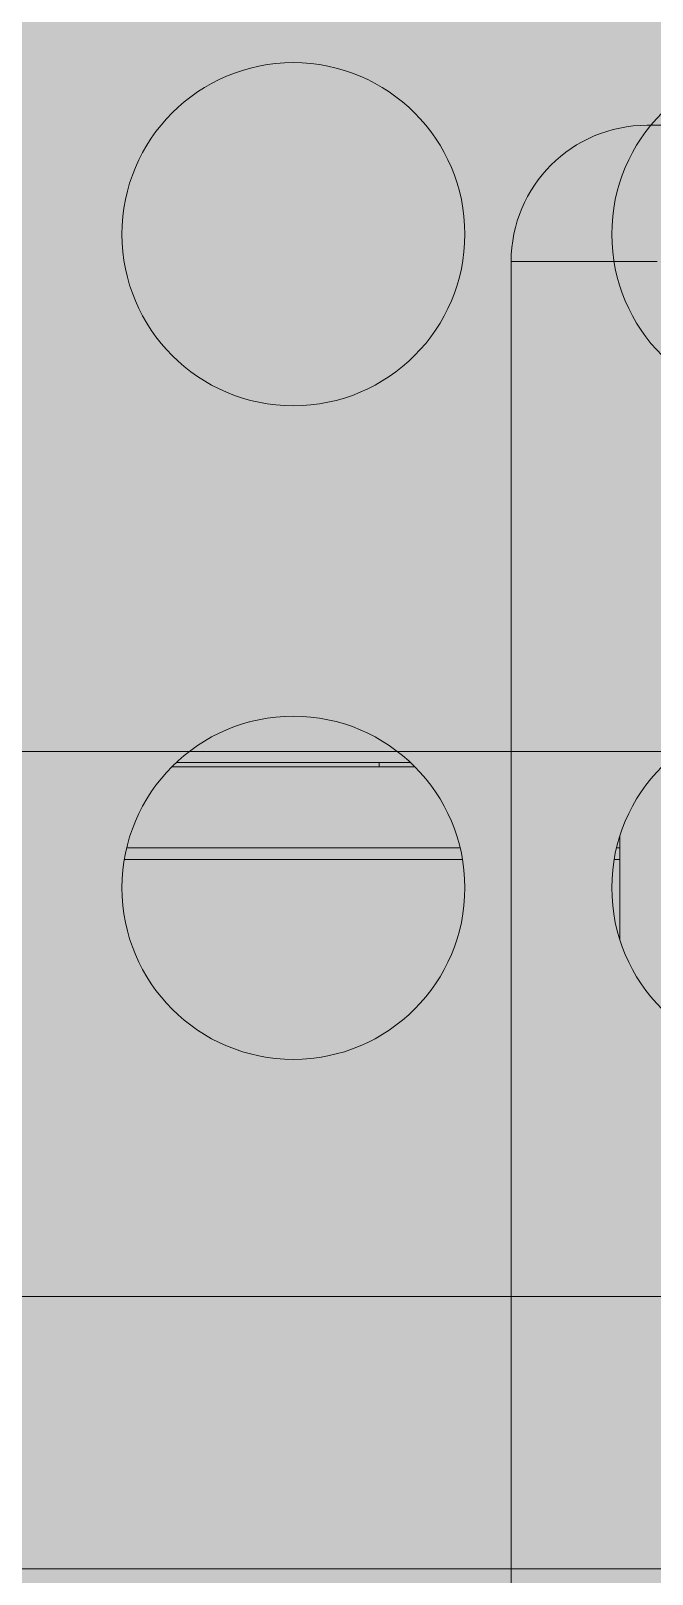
# Model space of a CAD drawing. Header units: millimetres. Extents: x 126 to 12547, y 1644 to 26714.
# Drawn here: x 9345.05 to 9356.46, y 3316.44 to 3344.77 of the extents above; entities that cross this region are included whole.
import ezdxf

# ---------------------------------------------------------------- set-up
doc = ezdxf.new("R2010")
doc.units = ezdxf.units.MM
for name, color, linetype, lineweight in [('F_ARREDI', 7, 'Continuous', 5), ('F_FERRAMENTA', 253, 'Continuous', 5), ('F_Guide', 1, 'Continuous', 9), ('F_MULTI laminato OPACO_retino', 1, 'Continuous', 5), ('F_MULTI tessuto', 151, 'Continuous', 5), ('F_MULTI_tessuto_retino', 8, 'Continuous', 5)]:
    doc.layers.add(name, color=color, linetype=linetype, lineweight=lineweight)
doc.layers.add('TRATTEGGI - Hatch', color=7, linetype='Continuous')

# ---------------------------------------------------------------- blocks, each defined once
blk = doc.blocks.new('CASSETTIERA INTERNA_armadi_sez._..........')
at = {"layer": 'F_MULTI laminato OPACO_retino'}
h = blk.add_hatch(color=9, dxfattribs=at)
h.dxf.hatch_style = 1
h.paths.add_polyline_path([(737308.414, 530376.802), (737838.414, 530376.802), (737838.414, 529835.802), (737308.414, 529835.802)])
at = {"layer": 'F_MULTI laminato OPACO_retino', "transparency": 33554503}
h = blk.add_hatch(color=8, dxfattribs=at)
h.dxf.hatch_style = 1
h.paths.add_polyline_path([(737348.414, 529884.302), (737838.414, 529884.302), (737838.414, 529874.302), (737348.414, 529874.302)])
at = {"layer": 'TRATTEGGI - Hatch', "true_color": 0xc7c8ca}
h = blk.add_hatch(color=9, dxfattribs=at)
h.dxf.hatch_style = 1
h.paths.add_polyline_path([(737348.414, 529884.302), (737838.414, 529884.302), (737838.414, 529874.302), (737348.414, 529874.302)])
at = {"layer": 'F_Guide'}
for p, q in [((737838.414, 529884.302), (737348.414, 529884.302)), ((737838.414, 529884.302), (737348.414, 529884.302)), ((737348.414, 529869.302), (737838.414, 529869.302)), ((737348.414, 529869.302), (737838.414, 529869.302))]:
    blk.add_line(p, q, dxfattribs=at)
at = {"layer": 'F_Guide', "color": 8}
for p, q in [((737808.26, 529884.101), (737811.987, 529884.101)), ((737811.987, 529884.101), (737812.567, 529884.101)), ((737811.987, 529884.022), (737811.987, 529884.101)), ((737808.179, 529884.022), (737812.649, 529884.022)), ((737816.414, 529880.841), (737816.414, 529882.762)), ((737807.351, 529882.536), (737813.477, 529882.536)), ((737816.351, 529882.536), (737816.414, 529882.536)), ((737807.307, 529882.322), (737813.521, 529882.322)), ((737816.307, 529882.322), (737816.414, 529882.322))]:
    blk.add_line(p, q, dxfattribs=at)
for centre in [(737810.414, 529893.802), (737819.414, 529893.802), (737810.414, 529881.802), (737819.414, 529881.802)]:
    blk.add_circle(centre, 3.15, dxfattribs=at)
at = {"layer": 'F_MULTI tessuto'}
blk.add_lwpolyline([(737348.414, 529884.302), (737838.414, 529884.302), (737838.414, 529874.302), (737348.414, 529874.302)], close=True, dxfattribs=at)
blk = doc.blocks.new('ARMADIO_camera master_sez._2')
at = {"layer": 'F_MULTI_tessuto_retino', "true_color": 0x939598}
h = blk.add_hatch(color=252, dxfattribs=at)
h.dxf.hatch_style = 1
h.paths.add_polyline_path([(737273.414, 529835.802), (737853.414, 529835.802), (737853.414, 531875.802), (737273.414, 531875.802)])
at = {"layer": 'F_FERRAMENTA'}
for p, q in [((737799.914, 529913.802), (737806.914, 529913.802)), ((737797.414, 529911.302), (737800.097, 529911.302)), ((737797.414, 529835.802), (737797.414, 529911.302))]:
    blk.add_line(p, q, dxfattribs=at)
blk.add_arc((737799.914, 529911.302), 2.5, 90, 180, dxfattribs=at)
at = {"layer": 'F_ARREDI', "lineweight": 5}
blk.add_blockref('CASSETTIERA INTERNA_armadi_sez._..........', (-17, 18), dxfattribs=at)

msp = doc.modelspace()

# ---------------------------------------------------------------- block references
at = {"layer": 'F_ARREDI', "color": 2, "lineweight": 5}
msp.add_blockref('ARMADIO_camera master_sez._2', (-728443.545, -526570.764), dxfattribs=at)

doc.saveas('drawing.dxf')
